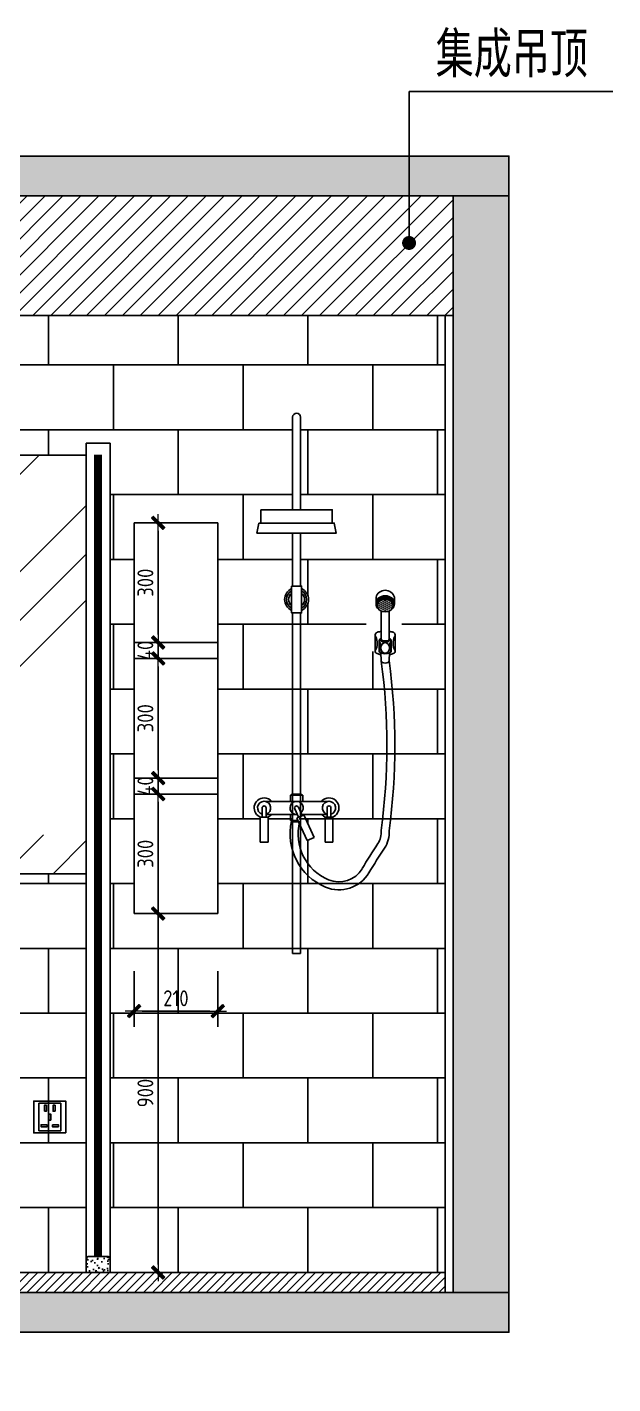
# Model space of a CAD drawing. Header units: millimetres. Extents: x 104198 to 1296755, y -81101 to 81453.
# Drawn here: x 693059 to 694528, y -26754 to -23352 of the extents above; entities that cross this region are included whole.
import ezdxf

# ---------------------------------------------------------------- set-up
doc = ezdxf.new("R2010")
doc.units = ezdxf.units.MM
doc.header["$PDMODE"] = 3
doc.layers.get('Defpoints').update_dxf_attribs({"color": 250})
for name, color, linetype in [('0家具', 51, 'Continuous'), ('13-立面图', 1, 'Continuous'), ('D■02 地材填充', 250, 'Continuous')]:
    doc.layers.add(name, color=color, linetype=linetype)
doc.styles.add('CCD_DIM', font='ARCHS.SHX')
doc.styles.add('尺寸标注', font='ARCHS.SHX', dxfattribs={"width": 0.8})
doc.styles.add('黑体', font='simhei.ttf', dxfattribs={"width": 0.7})
doc.dimstyles.new('海龍1：20', dxfattribs={"dimscale": 20, "dimtxt": 2, "dimasz": 1, "dimexe": 2, "dimexo": 2, "dimgap": 0.6, "dimtad": 1, "dimdec": 0, "dimrnd": 5, "dimdsep": 46, "dimtxsty": 'CCD_DIM', "dimblk": 'WS-cj', "dimcen": 1, "dimclrd": 44, "dimclre": 44, "dimclrt": 2, "dimadec": 0, "dimazin": 2, "dimtfac": 1, "dimtdec": 4, "dimtix": 1, "dimtmove": 2, "dimatfit": 3, "dimldrblk": 'CCD_Leader_Arrow', "dimfxl": 5, "dimfxlon": 1, "dimtolj": 1, "dimarcsym": 0})
doc.dimstyles.new('海龍1：50', dxfattribs={"dimscale": 50, "dimtxt": 2, "dimasz": 1, "dimexe": 2, "dimexo": 2, "dimgap": 0.6, "dimtad": 1, "dimdec": 0, "dimrnd": 5, "dimdsep": 46, "dimtxsty": 'CCD_DIM', "dimblk": 'WS-cj', "dimcen": 1, "dimclrd": 44, "dimclre": 44, "dimclrt": 2, "dimadec": 0, "dimazin": 2, "dimtfac": 1, "dimtdec": 4, "dimtix": 1, "dimtmove": 2, "dimatfit": 3, "dimldrblk": 'CCD_Leader_Arrow', "dimfxl": 5, "dimfxlon": 1, "dimtolj": 1, "dimarcsym": 0})
doc.dimstyles.new('立面标注', dxfattribs={"dimtxt": 100, "dimasz": 35, "dimexe": 20, "dimexo": 100, "dimtad": 1, "dimdec": 0, "dimtxsty": '黑体', "dimblk": 'ARCHTICK', "dimcen": 80, "dimdle": 20, "dimclrd": 251, "dimclre": 251, "dimclrt": 256, "dimadec": 0, "dimazin": 0, "dimtfac": 1, "dimtdec": 0, "dimtix": 1, "dimtmove": 2, "dimatfit": 3, "dimldrblk": 'DOT', "dimfxl": 200, "dimfxlon": 1, "dimarcsym": 0})

# ---------------------------------------------------------------- blocks, each defined once
blk = doc.blocks.new('_ArchTick')
at = {"color": 2, "linetype": 'ByBlock', "const_width": 0.4}
blk.add_lwpolyline([(-0.5, -0.5), (0.5, 0.5)], dxfattribs=at)
blk = doc.blocks.new('*D648')
at = {"color": 44, "lineweight": -2, "transparency": 16777216}
for p, q in [((691367.1, -26915), (691367.1, -27265)), ((693207.1, -26915), (693207.1, -27265)), ((691367.1, -27165), (693207.1, -27165))]:
    blk.add_line(p, q, dxfattribs=at)
at = {"layer": 'Defpoints', "color": 0, "transparency": 16777216}
for p in [(691367.1, -26524.8), (693207.1, -26524.8), (693207.1, -27165)]:
    blk.add_point(p, dxfattribs=at)
at = {"color": 44, "lineweight": -2, "transparency": 16777216, "xscale": 50, "yscale": 50, "zscale": 50, "rotation": 180}
blk.add_blockref('_ArchTick', (691367.1, -27165), dxfattribs=at)
at = {"color": 44, "lineweight": -2, "transparency": 16777216, "xscale": 50, "yscale": 50, "zscale": 50}
blk.add_blockref('_ArchTick', (693207.1, -27165), dxfattribs=at)
at = {"color": 2, "transparency": 16777216, "insert": (692287.1, -27085), "char_height": 100, "attachment_point": 5, "style": '尺寸标注'}
blk.add_mtext('\\A1;1840', dxfattribs=at)
blk = doc.blocks.new('CCD_Leader_Arrow')
at = {"color": 50, "linetype": 'ByBlock'}
blk.add_line((0, 0), (-1, 0), dxfattribs=at)
for points in [[(-0.859, 0.668), (-0.597, 0.852), (-0.24, 0), (0, 0)], [(-0.859, -0.668), (-0.597, -0.852), (-0.24, 0), (0, 0)]]:
    blk.add_solid(points, dxfattribs=at)
blk = doc.blocks.new('WS-cj')
blk.add_hatch(color=2).paths.add_polyline_path([(0.588, 0.818), (-0.818, -0.588), (-0.588, -0.818), (0.818, 0.588)])
at = {"color": 2, "linetype": 'ByBlock', "lineweight": 0}
for p, q in [((-1.1, 0), (0, 0)), ((0, 0), (1.1, 0))]:
    blk.add_line(p, q, dxfattribs=at)
at = {"color": 2}
blk.add_lwpolyline([(0.588, 0.818), (-0.818, -0.588), (-0.588, -0.818), (0.818, 0.588)], close=True, dxfattribs=at)
blk = doc.blocks.new('sreg')
at = {"color": 1}
for p, q in [((217928.6, -77651.5), (217928.6, -77419.4)), ((217948.6, -77419.4), (217948.6, -77651.5)), ((217928.6, -77843.1), (217928.6, -77710)), ((217948.6, -77710), (217948.6, -77843.1)), ((217693.4, -77888.7), (217693.4, -77871)), ((217705.6, -77884.6), (217705.6, -77884.7)), ((217707.2, -77884.6), (217707.2, -77884.7)), ((217710.6, -77882.1), (217710.6, -77882.2)), ((217712.2, -77882.1), (217712.2, -77882.2)), ((217715.6, -77879.6), (217715.6, -77879.7)), ((217715.6, -77884.6), (217715.6, -77884.7)), ((217717.2, -77879.6), (217717.2, -77879.7)), ((217717.2, -77884.6), (217717.2, -77884.7)), ((217720.6, -77882.1), (217720.6, -77882.2)), ((217722.2, -77882.1), (217722.2, -77882.2)), ((217725.6, -77884.6), (217725.6, -77884.7)), ((217727.2, -77884.6), (217727.2, -77884.7)), ((217739.4, -77888.7), (217739.4, -77871)), ((217700.6, -77887.1), (217700.6, -77887.2)), ((217700.6, -77892.1), (217700.6, -77892.2)), ((217700.6, -77897.1), (217700.6, -77897.2)), ((217702.2, -77887.1), (217702.2, -77887.2)), ((217702.2, -77892.1), (217702.2, -77892.2)), ((217702.2, -77897.1), (217702.2, -77897.2)), ((217705.6, -77889.6), (217705.6, -77889.7)), ((217705.6, -77894.6), (217705.6, -77894.7)), ((217705.6, -77899.6), (217705.6, -77899.7)), ((217706.4, -77979.5), (217706.4, -77905.7)), ((217707.2, -77889.6), (217707.2, -77889.7)), ((217707.2, -77894.6), (217707.2, -77894.7)), ((217707.2, -77899.6), (217707.2, -77899.7)), ((217710.6, -77887.1), (217710.6, -77887.2)), ((217710.6, -77892.1), (217710.6, -77892.2)), ((217710.6, -77897.1), (217710.6, -77897.2)), ((217710.6, -77902.1), (217710.6, -77902.2)), ((217712.2, -77887.1), (217712.2, -77887.2)), ((217712.2, -77892.1), (217712.2, -77892.2)), ((217712.2, -77897.1), (217712.2, -77897.2)), ((217712.2, -77902.1), (217712.2, -77902.2)), ((217715.6, -77889.6), (217715.6, -77889.7)), ((217715.6, -77894.6), (217715.6, -77894.7)), ((217715.6, -77899.6), (217715.6, -77899.7)), ((217715.6, -77904.6), (217715.6, -77904.7)), ((217717.2, -77889.6), (217717.2, -77889.7)), ((217717.2, -77894.6), (217717.2, -77894.7)), ((217717.2, -77899.6), (217717.2, -77899.7)), ((217717.2, -77904.6), (217717.2, -77904.7)), ((217720.6, -77887.1), (217720.6, -77887.2)), ((217720.6, -77892.1), (217720.6, -77892.2)), ((217720.6, -77897.1), (217720.6, -77897.2)), ((217720.6, -77902.1), (217720.6, -77902.2)), ((217722.2, -77887.1), (217722.2, -77887.2)), ((217722.2, -77892.1), (217722.2, -77892.2)), ((217722.2, -77897.1), (217722.2, -77897.2)), ((217722.2, -77902.1), (217722.2, -77902.2)), ((217725.6, -77889.6), (217725.6, -77889.7)), ((217725.6, -77894.6), (217725.6, -77894.7)), ((217725.6, -77899.6), (217725.6, -77899.7)), ((217726.4, -77979.5), (217726.4, -77905.7)), ((217727.2, -77889.6), (217727.2, -77889.7)), ((217727.2, -77894.6), (217727.2, -77894.7)), ((217727.2, -77899.6), (217727.2, -77899.7)), ((217730.6, -77887.1), (217730.6, -77887.2)), ((217730.6, -77892.1), (217730.6, -77892.2)), ((217730.6, -77897.1), (217730.6, -77897.2)), ((217732.2, -77887.1), (217732.2, -77887.2)), ((217732.2, -77892.1), (217732.2, -77892.2)), ((217732.2, -77897.1), (217732.2, -77897.2)), ((217736.4, -77888.7), (217736.4, -77892.2)), ((217928.6, -78764.5), (217928.6, -77910.3)), ((217948.6, -77910.3), (217948.6, -78764.5)), ((217691.4, -77965.8), (217691.6, -78006.6)), ((217701.4, -78005.9), (217701.4, -77979.5)), ((217702, -77981.9), (217702, -78005.2)), ((217730.8, -77981.9), (217730.8, -78005.2)), ((217731.4, -78005.9), (217731.4, -77979.5)), ((217741.4, -77965.8), (217741.2, -78006.6)), ((217702, -78005.2), (217702.6, -78007)), ((217706.6, -78030.9), (217705.3, -78010)), ((217726.2, -78030.9), (217727.5, -78010)), ((217730.8, -78005.2), (217730.2, -78007)), ((218017, -78383.1), (217860.2, -78383.1)), ((217923, -78383.1), (217923, -78367.5)), ((217938.6, -78367.5), (217923, -78367.5)), ((217926, -78367.5), (217926, -78364.5)), ((217938.6, -78364.5), (217926, -78364.5)), ((217933.5, -78364.5), (217951.2, -78364.5)), ((217938.6, -78367.5), (217934.9, -78367.5)), ((217938.6, -78364.5), (217951.2, -78364.5)), ((217938.6, -78367.5), (217954.2, -78367.5)), ((217938.6, -78367.5), (217954.2, -78367.5)), ((217951.2, -78367.5), (217951.2, -78364.5)), ((217951.2, -78367.5), (217951.2, -78364.5)), ((217954.2, -78383.1), (217954.2, -78367.5)), ((217954.2, -78383.1), (217954.2, -78367.5)), ((217847.7, -78485), (217847.7, -78423)), ((217847.7, -78423), (217867, -78423)), ((217852.3, -78423), (217852.3, -78399.3)), ((217862.3, -78423), (217862.3, -78399.3)), ((217925.8, -78415.6), (217862.3, -78415.6)), ((217867, -78485), (217867, -78423)), ((217894.7, -78473.5), (217920.1, -78416.9)), ((217912.3, -78481.5), (217937.7, -78424.8)), ((217920.1, -78416.9), (217937.7, -78424.8)), ((217923, -78415.6), (217923, -78418.2)), ((217923, -78415.6), (217923, -78418.2)), ((217924.3, -78418.8), (217934, -78397.3)), ((217933.5, -78422.9), (217943.2, -78401.4)), ((218014.9, -78415.6), (217936.8, -78415.6)), ((217954.2, -78415.6), (217954.2, -78431.1)), ((218010.2, -78485), (218010.2, -78423)), ((218029.5, -78423), (218010.2, -78423)), ((218014.9, -78423), (218014.9, -78399.3)), ((218024.9, -78423), (218024.9, -78399.3)), ((218029.5, -78485), (218029.5, -78423)), ((217938.6, -78434.1), (217931, -78434.1)), ((217938.6, -78431.1), (217934.9, -78431.1)), ((217938.6, -78431.1), (217954.2, -78431.1)), ((217938.6, -78434.1), (217951.2, -78434.1)), ((217951.2, -78431.1), (217951.2, -78434.1)), ((217847.7, -78485), (217867, -78485)), ((217894.7, -78473.5), (217912.3, -78481.5)), ((218029.5, -78485), (218010.2, -78485)), ((217928.6, -78764.5), (217948.6, -78764.5))]:
    blk.add_line(p, q, dxfattribs=at)
for points in [[(218028.1, -77651.5), (217849.1, -77651.5), (217849.1, -77685.1), (218028.1, -77685.1)], [(218033.1, -77685.1), (217844.1, -77685.1), (217839.1, -77710), (218038.1, -77710)], [(217951.2, -77843.1), (217926, -77843.1), (217926, -77910.3), (217951.2, -77910.3)]]:
    blk.add_lwpolyline(points, close=True, dxfattribs=at)
for centre, radius, start, end in [((217938.6, -77419.4), 10, 0, 180), ((217938.6, -77876.7), 30, 114.8727, 245.1273), ((217938.6, -77876.7), 30, 294.8727, 65.1273), ((217716.4, -77877.2), 23.8, 15.0718, 164.9282), ((217938.6, -77876.7), 25, 120.313, 239.687), ((217938.6, -77876.7), 20, 129.1169, 230.8831), ((217938.6, -77876.7), 25, 300.313, 59.687), ((217938.6, -77876.7), 20, 309.1169, 50.8831), ((217699.5, -77966.1), 8.09, 102.5589, 212.6452), ((217658.3, -77986.7), 38.1, 332.7098, 25.2443), ((217717.6, -78066.8), 110.4, 95.816, 100.3404), ((217714.1, -77982.3), 12.1, 160.988, 177.7008), ((217682.7, -77993.5), 22.6, 328.8073, 31.1927), ((217715.2, -78066.8), 110.4, 79.6596, 84.184), ((217750.1, -77993.5), 22.6, 148.8073, 211.1927), ((217718.7, -77982.3), 12.1, 2.2992, 19.012), ((217733.3, -77966.1), 8.09, 327.3548, 77.4411), ((217774.6, -77986.7), 38.1, 154.7557, 207.2902), ((217697.6, -78006.6), 5.97, 155.5972, 256.6625), ((217713.8, -77964.2), 51.4, 249.933, 260.8354), ((217719, -77964.2), 51.4, 279.164, 290.067), ((217735.2, -78006.6), 5.97, 283.3375, 24.4028), ((219301.1, -78243.3), 1608.8, 172.3759, 187.6145), ((219319.2, -78242.3), 1606.9, 172.4579, 187.6451), ((217857.3, -78399.3), 25, 89.8224, 251.0255), ((217857.3, -78399.3), 16.5, 287.6397, 252.3603), ((217857.3, -78399.3), 5, 0, 180), ((217857.3, -78399.3), 25, 40.5439, 89.8224), ((217938.6, -78399.3), 16.5, 287.6397, 228.1543), ((217938.6, -78399.3), 5, 335.794, 155.794), ((218019.9, -78399.3), 25, 90.1776, 139.4561), ((218019.9, -78399.3), 16.5, 287.6397, 252.3603), ((218019.9, -78399.3), 5, 0, 180), ((218019.9, -78399.3), 25, 288.9745, 90.1776), ((217857.3, -78399.3), 25, 288.9745, 319.4561), ((218019.9, -78399.3), 25, 220.5439, 251.0255), ((217776.7, -78461.1), 70.4, 176.2348, 213.5576), ((217776.7, -78461.1), 50.4, 174.3029, 213.5576), ((217810.4, -78464.7), 124.4, 292.6609, 14.2331), ((217810.4, -78464.7), 144.4, 292.6609, 12.8388), ((216456.6, -79336.7), 1533.7, 30.7849, 33.5576), ((216456.6, -79336.7), 1513.7, 30.7849, 33.5576), ((217832.3, -78517.2), 87.6, 210.7849, 292.6609), ((217832.3, -78517.2), 67.6, 210.7849, 292.6609)]:
    blk.add_arc(centre, radius, start, end, dxfattribs=at)
at = {"color": 1, "extrusion": (0, 0, -1)}
for centre, major_axis, ratio, start_param, end_param in [((217716.4, -77888.7), (23, 0), 0.768594, 2.37291, 7.051868), ((217716.4, -77885.2), (23, 0), 0.768594, 3.141593, 6.283185), ((217716.4, -77886.6), (23, 0), 0.768594, 3.141593, 6.283185), ((217716.4, -77888.7), (20, 0), 0.777817, 3.141593, 6.283185), ((217706.4, -77884.6), (0.824, 0), 0.241342, 3.122755, 6.283185), ((217711.4, -77882.1), (0.824, 0), 0.241342, 3.122755, 6.283185), ((217716.4, -77879.6), (0.824, 0), 0.241342, 3.122755, 6.283185), ((217716.4, -77884.6), (0.824, 0), 0.241342, 3.122755, 6.283185), ((217701.4, -77887.1), (0.824, 0), 0.241342, 3.122755, 6.283185), ((217701.4, -77892.1), (0.824, 0), 0.241342, 3.122755, 6.283185), ((217701.4, -77897.1), (0.824, 0), 0.241342, 3.122755, 6.283185), ((217706.4, -77889.6), (0.824, 0), 0.241342, 3.122755, 6.283185), ((217706.4, -77894.6), (0.824, 0), 0.241342, 3.122755, 6.283185), ((217706.4, -77899.6), (0.824, 0), 0.241342, 3.122755, 6.283185), ((217711.4, -77887.1), (0.824, 0), 0.241342, 3.122755, 6.283185), ((217711.4, -77892.1), (0.824, 0), 0.241342, 3.122755, 6.283185), ((217711.4, -77897.1), (0.824, 0), 0.241342, 3.122755, 6.283185), ((217711.4, -77902.1), (0.824, 0), 0.241342, 3.122755, 6.283185), ((217716.4, -77889.6), (0.824, 0), 0.241342, 3.122755, 6.283185), ((217716.4, -77894.6), (0.824, 0), 0.241342, 3.122755, 6.283185), ((217716.4, -77899.6), (0.824, 0), 0.241342, 3.122755, 6.283185), ((217716.4, -77904.6), (0.824, 0), 0.241342, 3.122755, 6.283185), ((217716.4, -77979.5), (15, 0), 0.49724, 3.141593, 3.982661), ((217716.4, -77975.9), (-10, 0), 0.455158, 3.141593, 6.283185), ((217716.4, -77976.4), (-10, 0), 0.455158, 3.141593, 6.283185), ((217716.4, -77979.5), (-10, 0), 0.455158, 3.141593, 6.283185), ((217716.4, -77979.5), (-15, 0), 0.49724, 2.300524, 3.141593), ((217716.4, -78030.9), (-9.83, 0), 0.52571, 3.141593, 6.283185)]:
    blk.add_ellipse(centre, major_axis=major_axis, ratio=ratio, start_param=start_param, end_param=end_param, dxfattribs=at)
for centre, major_axis, ratio in [((217716.4, -77892.2), (-20, 0), 0.777817), ((217706.4, -77884.7), (-0.824, 0), 0.241342), ((217711.4, -77882.2), (-0.824, 0), 0.241342), ((217716.4, -77879.7), (-0.824, 0), 0.241342), ((217716.4, -77884.7), (-0.824, 0), 0.241342), ((217701.4, -77887.2), (-0.824, 0), 0.241342), ((217701.4, -77892.2), (-0.824, 0), 0.241342), ((217701.4, -77897.2), (-0.824, 0), 0.241342), ((217706.4, -77889.7), (-0.824, 0), 0.241342), ((217706.4, -77894.7), (-0.824, 0), 0.241342), ((217706.4, -77899.7), (-0.824, 0), 0.241342), ((217711.4, -77887.2), (-0.824, 0), 0.241342), ((217711.4, -77892.2), (-0.824, 0), 0.241342), ((217711.4, -77897.2), (-0.824, 0), 0.241342), ((217711.4, -77902.2), (-0.824, 0), 0.241342), ((217716.4, -77889.7), (-0.824, 0), 0.241342), ((217716.4, -77894.7), (-0.824, 0), 0.241342), ((217716.4, -77899.7), (-0.824, 0), 0.241342), ((217716.4, -77904.7), (-0.824, 0), 0.241342), ((217716.4, -77998.2), (0, -13.4), 0.798468)]:
    blk.add_ellipse(centre, major_axis=major_axis, ratio=ratio, dxfattribs=at)
at = {"color": 1}
for centre, major_axis, ratio, start_param, end_param in [((217721.4, -77882.1), (-0.824, 0), 0.241342, 3.122755, 6.283185), ((217726.4, -77884.6), (-0.824, 0), 0.241342, 3.122755, 6.283185), ((217721.4, -77887.1), (-0.824, 0), 0.241342, 3.122755, 6.283185), ((217721.4, -77892.1), (-0.824, 0), 0.241342, 3.122755, 6.283185), ((217721.4, -77897.1), (-0.824, 0), 0.241342, 3.122755, 6.283185), ((217721.4, -77902.1), (-0.824, 0), 0.241342, 3.122755, 6.283185), ((217726.4, -77889.6), (-0.824, 0), 0.241342, 3.122755, 6.283185), ((217726.4, -77894.6), (-0.824, 0), 0.241342, 3.122755, 6.283185), ((217726.4, -77899.6), (-0.824, 0), 0.241342, 3.122755, 6.283185), ((217731.4, -77887.1), (-0.824, 0), 0.241342, 3.122755, 6.283185), ((217731.4, -77892.1), (-0.824, 0), 0.241342, 3.122755, 6.283185), ((217731.4, -77897.1), (-0.824, 0), 0.241342, 3.122755, 6.283185), ((217716.4, -78005.9), (-15, 0), 0.49724, 0, 0.745989), ((217716.4, -78005.9), (15, 0), 0.49724, -0.746008, 0)]:
    blk.add_ellipse(centre, major_axis=major_axis, ratio=ratio, start_param=start_param, end_param=end_param, dxfattribs=at)
for centre in [(217721.4, -77882.2), (217726.4, -77884.7), (217721.4, -77887.2), (217721.4, -77892.2), (217721.4, -77897.2), (217721.4, -77902.2), (217726.4, -77889.7), (217726.4, -77894.7), (217726.4, -77899.7), (217731.4, -77887.2), (217731.4, -77892.2), (217731.4, -77897.2)]:
    blk.add_ellipse(centre, major_axis=(0.824, 0), ratio=0.241342, dxfattribs=at)
for points, knots in [([(217702.6, -77978.4), (217702.8, -77978), (217703, -77977.6), (217703.8, -77976.7), (217704.3, -77976.3), (217705.4, -77975.6), (217705.9, -77975.3), (217706.4, -77975)], [9.6216629, 9.6216629, 9.6216629, 9.6216629, 9.8296528, 9.8296528, 10.0677678, 10.0677678, 10.226331, 10.226331, 10.226331, 10.226331]), ([(217726.4, -77975), (217727.1, -77975.4), (217727.7, -77975.7), (217729, -77976.7), (217729.5, -77977.2), (217730.1, -77978.2), (217730.2, -77978.5), (217730.3, -77978.8)], [5.4816454, 5.4816454, 5.4816454, 5.4816454, 5.6880332, 5.6880332, 5.9845398, 5.9845398, 6.1611202, 6.1611202, 6.1611202, 6.1611202]), ([(217730.3, -78007), (217730.2, -78007.1), (217730.2, -78007.2), (217730, -78007.7), (217729.7, -78008.1), (217729, -78008.9), (217728.5, -78009.3), (217727.4, -78010.1), (217726.7, -78010.4), (217724.7, -78011.3), (217723.3, -78011.8), (217720.2, -78012.4), (217718.5, -78012.5), (217715.1, -78012.6), (217713.4, -78012.5), (217710.2, -78011.9), (217708.7, -78011.5), (217706.1, -78010.5), (217705, -78009.9), (217703.7, -78008.8), (217703.3, -78008.3), (217702.8, -78007.5), (217702.6, -78007.3), (217702.5, -78007)], [0.154952, 0.154952, 0.154952, 0.154952, 0.210774, 0.210774, 0.421547, 0.421547, 0.632321, 0.632321, 0.843095, 0.843095, 1.193277, 1.193277, 1.54346, 1.54346, 1.893642, 1.893642, 2.243825, 2.243825, 2.594007, 2.594007, 2.832122, 2.832122, 2.986268, 2.986268, 2.986268, 2.986268])]:
    blk.add_open_spline(points, degree=3, knots=knots, dxfattribs=at)
blk = doc.blocks.new('*D796')
at = {"color": 44, "lineweight": -2, "transparency": 16777216}
for p, q in [((693207.1, -26915), (693207.1, -27265)), ((693267.1, -26915), (693267.1, -27265)), ((693207.1, -27165), (693157.1, -27165)), ((693207.1, -27165), (693267.1, -27165)), ((693267.1, -27165), (693317.1, -27165))]:
    blk.add_line(p, q, dxfattribs=at)
at = {"layer": 'Defpoints', "color": 0, "transparency": 16777216}
for p in [(693207.1, -26524.8), (693267.1, -26524.8), (693267.1, -27165)]:
    blk.add_point(p, dxfattribs=at)
at = {"color": 44, "lineweight": -2, "transparency": 16777216, "xscale": 50, "yscale": 50, "zscale": 50}
blk.add_blockref('_ArchTick', (693207.1, -27165), dxfattribs=at)
at = {"color": 44, "lineweight": -2, "transparency": 16777216, "xscale": 50, "yscale": 50, "zscale": 50, "rotation": 180}
blk.add_blockref('_ArchTick', (693267.1, -27165), dxfattribs=at)
at = {"color": 2, "transparency": 16777216, "insert": (693237.1, -27085), "char_height": 100, "attachment_point": 5, "style": '尺寸标注'}
blk.add_mtext('\\A1;60', dxfattribs=at)
blk = doc.blocks.new('*D797')
at = {"color": 44, "lineweight": -2, "transparency": 16777216}
for p, q in [((693267.1, -26915), (693267.1, -27265)), ((694127.1, -26915), (694127.1, -27265)), ((693267.1, -27165), (694127.1, -27165))]:
    blk.add_line(p, q, dxfattribs=at)
at = {"layer": 'Defpoints', "color": 0, "transparency": 16777216}
for p in [(693267.1, -26524.8), (694127.1, -26524.8), (694127.1, -27165)]:
    blk.add_point(p, dxfattribs=at)
at = {"color": 44, "lineweight": -2, "transparency": 16777216, "xscale": 50, "yscale": 50, "zscale": 50, "rotation": 180}
blk.add_blockref('_ArchTick', (693267.1, -27165), dxfattribs=at)
at = {"color": 44, "lineweight": -2, "transparency": 16777216, "xscale": 50, "yscale": 50, "zscale": 50}
blk.add_blockref('_ArchTick', (694127.1, -27165), dxfattribs=at)
at = {"color": 2, "transparency": 16777216, "insert": (693697.1, -27085), "char_height": 100, "attachment_point": 5, "style": '尺寸标注'}
blk.add_mtext('\\A1;860', dxfattribs=at)
blk = doc.blocks.new('*D798')
at = {"color": 44, "lineweight": -2, "transparency": 16777216}
for p, q in [((693392.1, -25574.8), (693347.6, -25574.8)), ((693387.6, -26454.8), (693387.6, -25594.8)), ((693392.1, -26474.8), (693347.6, -26474.8))]:
    blk.add_line(p, q, dxfattribs=at)
at = {"layer": 'Defpoints', "color": 0, "transparency": 16777216}
for p in [(693387.6, -25574.8), (693432.1, -25574.8), (693432.1, -26474.8)]:
    blk.add_point(p, dxfattribs=at)
at = {"color": 44, "lineweight": -2, "transparency": 16777216, "xscale": 20, "yscale": 20, "zscale": 20}
for p, rotation in [((693387.6, -25574.8), 90), ((693387.6, -26474.8), 270)]:
    blk.add_blockref('WS-cj', p, dxfattribs=dict(at, rotation=rotation))
at = {"color": 2, "transparency": 16777216, "insert": (693355.6, -26024.8), "char_height": 40, "attachment_point": 5, "rotation": 90, "style": 'CCD_DIM'}
blk.add_mtext('\\A1;900', dxfattribs=at)
blk = doc.blocks.new('*D799')
at = {"color": 44, "lineweight": -2, "transparency": 16777216}
for p, q in [((693387.6, -25274.8), (693347.6, -25274.8)), ((693387.6, -25554.8), (693387.6, -25294.8)), ((693392.1, -25574.8), (693347.6, -25574.8))]:
    blk.add_line(p, q, dxfattribs=at)
at = {"layer": 'Defpoints', "color": 0, "transparency": 16777216}
for p in [(693387.6, -25274.8), (693387.6, -25274.8), (693432.1, -25574.8)]:
    blk.add_point(p, dxfattribs=at)
at = {"color": 44, "lineweight": -2, "transparency": 16777216, "xscale": 20, "yscale": 20, "zscale": 20}
for p, rotation in [((693387.6, -25274.8), 90), ((693387.6, -25574.8), 270)]:
    blk.add_blockref('WS-cj', p, dxfattribs=dict(at, rotation=rotation))
at = {"color": 2, "transparency": 16777216, "insert": (693355.6, -25424.8), "char_height": 40, "attachment_point": 5, "rotation": 90, "style": 'CCD_DIM'}
blk.add_mtext('\\A1;300', dxfattribs=at)
blk = doc.blocks.new('*D800')
at = {"color": 44, "lineweight": -2, "transparency": 16777216}
for p, q in [((693387.6, -25214.8), (693387.6, -25194.8)), ((693387.6, -25234.8), (693347.6, -25234.8)), ((693387.6, -25274.8), (693387.6, -25234.8)), ((693387.6, -25274.8), (693347.6, -25274.8)), ((693387.6, -25294.8), (693387.6, -25314.8))]:
    blk.add_line(p, q, dxfattribs=at)
at = {"layer": 'Defpoints', "color": 0, "transparency": 16777216}
for p in [(693387.6, -25234.8), (693387.6, -25234.8), (693387.6, -25274.8)]:
    blk.add_point(p, dxfattribs=at)
at = {"color": 44, "lineweight": -2, "transparency": 16777216, "xscale": 20, "yscale": 20, "zscale": 20}
for p, rotation in [((693387.6, -25234.8), 270), ((693387.6, -25274.8), 90)]:
    blk.add_blockref('WS-cj', p, dxfattribs=dict(at, rotation=rotation))
at = {"color": 2, "transparency": 16777216, "insert": (693355.6, -25254.8), "char_height": 40, "attachment_point": 5, "rotation": 90, "style": 'CCD_DIM'}
blk.add_mtext('\\A1;40', dxfattribs=at)
blk = doc.blocks.new('*D801')
at = {"color": 44, "lineweight": -2, "transparency": 16777216}
for p, q in [((693387.6, -24934.8), (693347.6, -24934.8)), ((693387.6, -25214.8), (693387.6, -24954.8)), ((693387.6, -25234.8), (693347.6, -25234.8))]:
    blk.add_line(p, q, dxfattribs=at)
at = {"layer": 'Defpoints', "color": 0, "transparency": 16777216}
for p in [(693387.6, -24934.8), (693387.6, -24934.8), (693387.6, -25234.8)]:
    blk.add_point(p, dxfattribs=at)
at = {"color": 44, "lineweight": -2, "transparency": 16777216, "xscale": 20, "yscale": 20, "zscale": 20}
for p, rotation in [((693387.6, -24934.8), 90), ((693387.6, -25234.8), 270)]:
    blk.add_blockref('WS-cj', p, dxfattribs=dict(at, rotation=rotation))
at = {"color": 2, "transparency": 16777216, "insert": (693355.6, -25084.8), "char_height": 40, "attachment_point": 5, "rotation": 90, "style": 'CCD_DIM'}
blk.add_mtext('\\A1;300', dxfattribs=at)
blk = doc.blocks.new('*D802')
at = {"color": 44, "lineweight": -2, "transparency": 16777216}
for p, q in [((693387.6, -24874.8), (693387.6, -24854.8)), ((693387.6, -24894.8), (693347.6, -24894.8)), ((693387.6, -24934.8), (693387.6, -24894.8)), ((693387.6, -24934.8), (693347.6, -24934.8)), ((693387.6, -24954.8), (693387.6, -24974.8))]:
    blk.add_line(p, q, dxfattribs=at)
at = {"layer": 'Defpoints', "color": 0, "transparency": 16777216}
for p in [(693387.6, -24894.8), (693387.6, -24894.8), (693387.6, -24934.8)]:
    blk.add_point(p, dxfattribs=at)
at = {"color": 44, "lineweight": -2, "transparency": 16777216, "xscale": 20, "yscale": 20, "zscale": 20}
for p, rotation in [((693387.6, -24894.8), 270), ((693387.6, -24934.8), 90)]:
    blk.add_blockref('WS-cj', p, dxfattribs=dict(at, rotation=rotation))
at = {"color": 2, "transparency": 16777216, "insert": (693355.6, -24914.8), "char_height": 40, "attachment_point": 5, "rotation": 90, "style": 'CCD_DIM'}
blk.add_mtext('\\A1;40', dxfattribs=at)
blk = doc.blocks.new('*D803')
at = {"color": 44, "lineweight": -2, "transparency": 16777216}
for p, q in [((693387.6, -24594.8), (693347.6, -24594.8)), ((693387.6, -24874.8), (693387.6, -24614.8)), ((693387.6, -24894.8), (693347.6, -24894.8))]:
    blk.add_line(p, q, dxfattribs=at)
at = {"layer": 'Defpoints', "color": 0, "transparency": 16777216}
for p in [(693387.6, -24594.8), (693387.6, -24594.8), (693387.6, -24894.8)]:
    blk.add_point(p, dxfattribs=at)
at = {"color": 44, "lineweight": -2, "transparency": 16777216, "xscale": 20, "yscale": 20, "zscale": 20}
for p, rotation in [((693387.6, -24594.8), 90), ((693387.6, -24894.8), 270)]:
    blk.add_blockref('WS-cj', p, dxfattribs=dict(at, rotation=rotation))
at = {"color": 2, "transparency": 16777216, "insert": (693355.6, -24744.8), "char_height": 40, "attachment_point": 5, "rotation": 90, "style": 'CCD_DIM'}
blk.add_mtext('\\A1;300', dxfattribs=at)
blk = doc.blocks.new('*D804')
at = {"color": 44, "lineweight": -2, "transparency": 16777216}
for p, q in [((693327.1, -25719.1), (693327.1, -25859.1)), ((693537.1, -25719.1), (693537.1, -25859.1)), ((693347.1, -25819.1), (693517.1, -25819.1))]:
    blk.add_line(p, q, dxfattribs=at)
at = {"layer": 'Defpoints', "color": 0, "transparency": 16777216}
for p in [(693327.1, -25574.8), (693537.1, -25574.8), (693537.1, -25819.1)]:
    blk.add_point(p, dxfattribs=at)
at = {"color": 44, "lineweight": -2, "transparency": 16777216, "xscale": 20, "yscale": 20, "zscale": 20, "rotation": 180}
blk.add_blockref('WS-cj', (693327.1, -25819.1), dxfattribs=at)
at = {"color": 44, "lineweight": -2, "transparency": 16777216, "xscale": 20, "yscale": 20, "zscale": 20}
blk.add_blockref('WS-cj', (693537.1, -25819.1), dxfattribs=at)
at = {"color": 2, "transparency": 16777216, "insert": (693432.1, -25787.1), "char_height": 40, "attachment_point": 5, "style": 'CCD_DIM'}
blk.add_mtext('\\A1;210', dxfattribs=at)
blk = doc.blocks.new('_Dot')
at = {"color": 2, "linetype": 'ByBlock', "lineweight": -2}
blk.add_line((-0.5, 0), (-1, 0), dxfattribs=at)
at = {"color": 2, "linetype": 'ByBlock', "const_width": 0.5}
blk.add_lwpolyline([(-0.25, 0, 1), (0.25, 0, 1)], format="xyb", close=True, dxfattribs=at)
blk = doc.blocks.new('5C')
at = {"layer": '13-立面图', "color": 8}
for p, q in [((-70, 77.5), (-15, 77.5)), ((-70, 77.5), (-70, 7.5)), ((-15, 77.5), (-15, 7.5)), ((-70, 7.5), (-15, 7.5))]:
    blk.add_line(p, q, dxfattribs=at)
for points in [[(-82.5, 2.5), (-2.5, 2.5), (-2.5, 82.5), (-82.5, 82.5)], [(-82.5, 2.5), (-2.5, 2.5), (-2.5, 82.5), (-82.5, 82.5)], [(-55.9, 57), (-50.9, 57), (-50.9, 72), (-55.9, 72)], [(-29.1, 57), (-34.1, 57), (-34.1, 72), (-29.1, 72)], [(-45, 34.6), (-40, 34.6), (-40, 49.6), (-45, 49.6)], [(-49.3, 23), (-49.3, 18), (-64.3, 18), (-64.3, 23)], [(-35.7, 23), (-35.7, 18), (-20.7, 18), (-20.7, 23)]]:
    blk.add_lwpolyline(points, close=True, dxfattribs=at)

msp = doc.modelspace()

# ---------------------------------------------------------------- hatches: boundary and pattern name
h = msp.add_hatch(color=252)
h.dxf.hatch_style = 1
h.paths.add_polyline_path([(694267.1, -23774.8), (694127.1, -23774.8), (694127.1, -26524.8), (694267.1, -26524.8)])
h.paths.add_polyline_path([(694267.1, -23674.8), (691227.1, -23674.8), (691227.1, -23774.8), (691367.1, -23774.8), (694267.1, -23774.8)])
h.paths.add_polyline_path([(691367.1, -23774.8), (691227.1, -23774.8), (691227.1, -26524.8), (691367.1, -26524.8)])
h.paths.add_polyline_path([(694267.1, -26524.8), (694127.1, -26524.8), (691227.1, -26524.8), (691227.1, -26624.8), (694267.1, -26624.8)])
at = {"ltscale": 100}
h = msp.add_hatch(dxfattribs=at)
h.set_pattern_fill('AR-B816,_O', color=250, scale=0.8)
h.set_pattern_definition([(0, (691487.14, -26474.83), (0, 162.56), []), (90, (691487.14, -26474.83), (-162.56, 162.56), [162.56, -162.56])])
h.paths.add_polyline_path([(694107.1, -24074.8), (691487.1, -24074.8), (691487.1, -24424.8), (693207.1, -24424.8), (693207.1, -24394.8), (693267.1, -24394.8), (693267.1, -26439.8), (693267.1, -26474.8), (694107.1, -26474.8)])
h.paths.add_polyline_path([(693327.1, -24594.8), (693537.1, -24594.8), (693537.1, -25574.8), (693327.1, -25574.8)], flags=16)
h.paths.add_polyline_path([(693825.6, -25332.7, 0.117318), (693834.9, -25325.9), (693825.6, -25325.9)], flags=16)
h.paths.add_polyline_path([(693806.3, -25332.7), (693806.3, -25333.3), (693807.8, -25333.3, -0.016219)], flags=16)
h.paths.add_polyline_path([(693810.9, -25325.3), (693810.9, -25293.9, 0.731357)], flags=16)
h.paths.add_polyline_path([(693820.9, -25309.6, 1), (693810.9, -25309.6, -1)], flags=16)
h.paths.add_polyline_path([(693744.7, -25296.5, 0.119834), (693737.5, -25293.4), (693732.8, -25293.4), (693744.7, -25319.7)], flags=16)
h.paths.add_polyline_path([(693750.3, -25328.5), (693750.3, -25325.9), (693748.5, -25325.9, 0.009127), (693746.8, -25330.1)], flags=16)
h.paths.add_polyline_path([(693739.7, -25344.4), (693761, -25391.8), (693778.6, -25383.8), (693760.9, -25344.4)], flags=16)
h.paths.add_polyline_path([(693807.2, -25508.3), (693807.2, -25508.3, 0.000001), (693807.2, -25508.3), (693807.2, -25508.3), (693807.2, -25508.3), (693807.2, -25508.3)], flags=16)
h.paths.add_polyline_path([(693645.2, -24561.8), (693724.7, -24561.8), (693724.7, -24329.7, -1), (693744.7, -24329.7), (693744.7, -24561.8), (693824.1, -24561.8), (693824.1, -24595.4), (693829.2, -24595.4), (693834.2, -24620.3), (693744.7, -24620.3), (693744.7, -24753.3), (693747.3, -24753.3), (693747.3, -24759.8, -0.638633), (693747.3, -24814.2), (693747.3, -24820.6), (693724.7, -24820.6), (693724.7, -25274.8), (693734.7, -25274.8), (693750.3, -25274.8), (693750.3, -25277.8), (693724.7, -25277.8), (693724.7, -25299.6), (693730.1, -25311.7, -0.999992), (693739.2, -25307.6, 0.999992), (693730.1, -25311.7), (693744.8, -25344.4), (693719, -25344.4), (693719, -25341.4), (693724.7, -25341.4), (693724.7, -25277.8), (693722, -25277.8), (693722, -25274.8), (693724.7, -25274.8), (693724.7, -24820.6), (693722, -24820.6), (693722, -24814.2, -0.638633), (693722, -24759.8), (693722, -24753.3), (693724.7, -24753.3), (693724.7, -24620.3), (693635.1, -24620.3), (693640.1, -24595.4), (693645.2, -24595.4)], flags=16)
h.paths.add_polyline_path([(693722, -24765.4, -1), (693747.3, -24808.5, -1)], flags=0)
edge = h.paths.add_edge_path(flags=16)
edge.add_line((693966.9, -24820.1), (693966.9, -24821.3))
edge.add_ellipse((693966.9, -24799.9), major_axis=(-0.824, 0), ratio=0.241342, start_angle=178.9207, end_angle=181.1117, ccw=False)
edge.add_ellipse((693956.9, -24802.5), major_axis=(-20, 0), ratio=0.777817, start_angle=420, end_angle=480, ccw=False)
edge = h.paths.add_edge_path(flags=0)
edge.add_line((693936.9, -24800.4), (693936.9, -24800.7))
edge.add_ellipse((693951.9, -24797.4), major_axis=(0.824, 0), ratio=0.241342, start_angle=0, end_angle=178.8883)
edge.add_arc((693956.9, -24787.5), 23.8, 212.8965, 213.5775, ccw=False)
edge = h.paths.add_edge_path(flags=16)
edge.add_line((693979.9, -24795.5), (693979.9, -24795.4))
edge.add_ellipse((693971.9, -24797.5), major_axis=(-0.824, 0), ratio=0.241342, start_angle=180.0324, end_angle=360, ccw=False)
edge.add_ellipse((693956.9, -24795.5), major_axis=(-23, 0), ratio=0.768594, start_angle=180, end_angle=359.9998, ccw=False)
edge = h.paths.add_edge_path(flags=16)
edge.add_ellipse((693956.9, -24796.9), major_axis=(-23, 0), ratio=0.768594, start_angle=180, end_angle=359.9999, ccw=False)
edge.add_ellipse((693966.9, -24794.9), major_axis=(-0.824, 0), ratio=0.241342, start_angle=178.9207, end_angle=181.1117, ccw=False)
edge.add_ellipse((693956.9, -24796.9), major_axis=(-23, 0), ratio=0.768594, start_angle=180, end_angle=359.9999, ccw=False)
edge.add_ellipse((693971.9, -24802.4), major_axis=(-0.824, 0), ratio=0.241342, start_angle=181.1117, end_angle=360, ccw=False)
edge.add_ellipse((693966.9, -24810), major_axis=(-0.824, 0), ratio=0.241342, start_angle=360, end_angle=540, ccw=False)
edge.add_ellipse((693956.9, -24799), major_axis=(-23, 0), ratio=0.768594, start_angle=135.9577, end_angle=180, ccw=False)
edge.add_ellipse((693956.9, -24815), major_axis=(-0.824, 0), ratio=0.241342, start_angle=180, end_angle=180.0324, ccw=False)
edge.add_ellipse((693956.9, -24815), major_axis=(-0.824, 0), ratio=0.241342, start_angle=360, end_angle=540, ccw=False)
edge.add_ellipse((693956.9, -24799), major_axis=(-23, 0), ratio=0.768594, start_angle=360, end_angle=404.0423, ccw=False)
edge.add_ellipse((693946.9, -24809.9), major_axis=(0.824, 0), ratio=0.241342, start_angle=0, end_angle=178.8883)
edge.add_ellipse((693941.9, -24797.4), major_axis=(0.824, 0), ratio=0.241342, start_angle=178.8883, end_angle=181.0793)
edge.add_ellipse((693956.9, -24799), major_axis=(-20, 0), ratio=0.777817, start_angle=180, end_angle=360, ccw=False)
edge.add_ellipse((693941.9, -24807.5), major_axis=(-0.824, 0), ratio=0.241342, start_angle=359.9676, end_angle=360)
edge.add_ellipse((693956.9, -24799.9), major_axis=(-0.824, 0), ratio=0.241342, start_angle=181.1117, end_angle=360, ccw=False)
edge.add_ellipse((693946.9, -24794.9), major_axis=(0.824, 0), ratio=0.241342, start_angle=0, end_angle=178.8883)
edge.add_ellipse((693951.9, -24792.4), major_axis=(0.824, 0), ratio=0.241342, start_angle=178.8883, end_angle=181.0793)
edge.add_ellipse((693956.9, -24799), major_axis=(-20, 0), ratio=0.777817, start_angle=180, end_angle=360, ccw=False)
edge.add_ellipse((693951.9, -24812.5), major_axis=(-0.824, 0), ratio=0.241342, start_angle=359.9676, end_angle=360)
edge.add_ellipse((693956.9, -24789.9), major_axis=(-0.824, 0), ratio=0.241342, start_angle=181.1117, end_angle=360, ccw=False)
edge.add_ellipse((693956.9, -24799), major_axis=(-20, 0), ratio=0.777817, start_angle=180, end_angle=360, ccw=False)
edge.add_ellipse((693966.9, -24809.9), major_axis=(-0.824, 0), ratio=0.241342, start_angle=178.9207, end_angle=181.1117, ccw=False)
edge.add_ellipse((693971.9, -24797.4), major_axis=(-0.824, 0), ratio=0.241342, start_angle=181.1117, end_angle=360, ccw=False)
edge.add_ellipse((693956.9, -24799), major_axis=(-20, 0), ratio=0.777817, start_angle=180, end_angle=360, ccw=False)
edge.add_ellipse((693966.9, -24800), major_axis=(-0.824, 0), ratio=0.241342, start_angle=360, end_angle=540, ccw=False)
edge.add_ellipse((693971.9, -24807.4), major_axis=(-0.824, 0), ratio=0.241342, start_angle=178.9207, end_angle=181.1117, ccw=False)
edge.add_ellipse((693971.9, -24807.5), major_axis=(-0.824, 0), ratio=0.241342, start_angle=180.0001, end_angle=180.0323, ccw=False)
edge.add_ellipse((693956.9, -24799), major_axis=(-23, 0), ratio=0.768594, start_angle=135.9577, end_angle=180, ccw=False)
edge.add_line((693972.7, -24812.1), (693972.7, -24811.6))
edge.add_ellipse((693966.9, -24810), major_axis=(-0.824, 0), ratio=0.241342, start_angle=360, end_angle=540, ccw=False)
edge.add_ellipse((693956.9, -24815), major_axis=(-0.824, 0), ratio=0.241342, start_angle=360, end_angle=540, ccw=False)
edge.add_line((693933.9, -24820.8), (693933.9, -24784.3))
edge.add_ellipse((693956.9, -24790), major_axis=(-0.824, 0), ratio=0.241342, start_angle=180.0323, end_angle=360, ccw=False)
edge.add_ellipse((693956.9, -24789.9), major_axis=(-0.824, 0), ratio=0.241342, start_angle=181.1117, end_angle=360, ccw=False)
h.paths.add_polyline_path([(693938.9, -24868.4, 0.020895), (693938.2, -24868.5, -0.001531)], flags=0)
edge = h.paths.add_edge_path(flags=0)
edge.add_arc((693954.5, -24892.6), 12.1, 102.7744, 133.7778)
edge.add_spline(control_points=[(693942.9, -24889.1), (693943, -24888.8), (693943.2, -24888.5), (693943.7, -24887.5), (693944.3, -24887), (693945.5, -24886), (693946.2, -24885.7), (693946.9, -24885.3)], knot_values=[5.481645, 5.481645, 5.481645, 5.481645, 5.658226, 5.658226, 5.954732, 5.954732, 6.16112, 6.16112, 6.16112, 6.16112], degree=3, periodic=0)
edge.add_ellipse((693956.9, -24889.8), major_axis=(-15, 0), ratio=0.49724, start_angle=-48.1897, end_angle=0, ccw=False)
edge = h.paths.add_edge_path(flags=0)
edge.add_arc((694015, -24897), 38.1, 202.7757, 206.5083, ccw=False)
edge.add_ellipse((693956.9, -24916.2), major_axis=(-15, 0), ratio=0.49724, start_angle=137.258, end_angle=180)
edge.add_arc((693975.7, -24916.9), 5.97, 29.3957, 52.7165, ccw=False)
edge = h.paths.add_edge_path(flags=0)
edge.add_line((693967.9, -24920.3), (693967.8, -24922.1))
edge.add_spline(control_points=[(693970.7, -24917.3), (693970.6, -24917.6), (693970.5, -24917.8), (693970, -24918.6), (693969.6, -24919.1), (693968.7, -24919.8), (693968.3, -24920), (693967.9, -24920.3)], knot_values=[2.454198, 2.454198, 2.454198, 2.454198, 2.608344, 2.608344, 2.846459, 2.846459, 2.986268, 2.986268, 2.986268, 2.986268], degree=3, periodic=0)
edge.add_spline(control_points=[(693945.8, -24920.3), (693946.2, -24920.6), (693946.7, -24920.8), (693948.5, -24921.6), (693950, -24922.1), (693953.1, -24922.7), (693954.8, -24922.8), (693958.2, -24922.9), (693959.9, -24922.8), (693963.1, -24922.2), (693964.5, -24921.8), (693966.6, -24921), (693967.3, -24920.7), (693967.9, -24920.3)], knot_values=[0.687484, 0.687484, 0.687484, 0.687484, 0.843095, 0.843095, 1.193277, 1.193277, 1.54346, 1.54346, 1.893642, 1.893642, 2.243825, 2.243825, 2.454198, 2.454198, 2.454198, 2.454198], degree=3, periodic=0)
h.paths.add_polyline_path([(693971.3, -24915.5), (693968.1, -24925.1, 0.015621), (693971.3, -24924.5)], flags=0)
edge = h.paths.add_edge_path(flags=16)
edge.add_ellipse((693956.9, -24941.2), major_axis=(-9.83, 0), ratio=0.52571, start_angle=5.2854, end_angle=180, ccw=False)
edge.add_ellipse((693956.9, -24941.2), major_axis=(-9.83, 0), ratio=0.52571, start_angle=0, end_angle=5.2854, ccw=False)
edge.add_arc((692354.1, -25152.6), 1606.9, 7.1956, 7.4762, ccw=False)
edge = h.paths.add_edge_path(flags=0)
edge.add_ellipse((693956.9, -24908.5), major_axis=(0, 13.4), ratio=0.798468, start_angle=0, end_angle=360)
edge.add_ellipse((693956.9, -24889.8), major_axis=(-10, 0), ratio=0.455158, start_angle=0, end_angle=180, ccw=False)
edge = h.paths.add_edge_path(flags=0)
edge.add_line((693942.4, -24884.7), (693942.4, -24892.2))
edge.add_arc((693923.1, -24903.8), 22.6, 19.3215, 31.1927, ccw=False)
edge.add_ellipse((693956.9, -24886.2), major_axis=(-10, 0), ratio=0.455158, start_angle=0, end_angle=179.9997, ccw=False)
edge.add_ellipse((693956.9, -24886.7), major_axis=(-10, 0), ratio=0.455158, start_angle=0, end_angle=179.9997, ccw=False)
edge = h.paths.add_edge_path(flags=0)
edge.add_ellipse((693956.9, -24889.8), major_axis=(-15, 0), ratio=0.49724, start_angle=180, end_angle=228.1897, ccw=False)
edge.add_line((693981.8, -24894.4), (693981.8, -24883))
edge.add_arc((693990.6, -24903.8), 22.6, 112.8704, 146.1281)
edge.add_line((693971.9, -24891.3), (693971.9, -24916.4))
edge.add_arc((693990.6, -24903.8), 22.6, 148.8073, 213.8719, ccw=False)
edge.add_arc((693959.2, -24892.6), 12.1, 2.2992, 18.996)
edge.add_spline(control_points=[(693970.6, -24888.7), (693970.5, -24888.3), (693970.2, -24887.9), (693969.5, -24887), (693969, -24886.6), (693967.9, -24885.9), (693967.4, -24885.6), (693966.9, -24885.3)], knot_values=[9.621663, 9.621663, 9.621663, 9.621663, 9.829653, 9.829653, 10.067768, 10.067768, 10.226331, 10.226331, 10.226331, 10.226331], degree=3, periodic=0)
edge.add_arc((693959.2, -24892.6), 12.1, 34.278, 88.5366, ccw=False)
h.paths.add_polyline_path([(693941.9, -24913.8), (693941.9, -24912.4, 0.032461), (693941.2, -24911.9)], flags=0)
edge = h.paths.add_edge_path(flags=16)
edge.add_line((693946.1, -24925.2), (693946.2, -24927.7))
edge.add_ellipse((693956.9, -24916.2), major_axis=(-15, 0), ratio=0.49724, start_angle=360, end_angle=402.7431)
edge.add_arc((693954.3, -24874.5), 51.4, -99.164, 259.8618, ccw=False)
h.paths.add_polyline_path([(693931.9, -24878.2, -0.261113), (693932, -24915.5)], flags=0)
h.paths.add_polyline_path([(693974.8, -24868.4, -0.020895), (693975.5, -24868.5, 0.001531)], flags=0)
h.paths.add_polyline_path([(693645.3, -25333.3, 0.032464), (693648.4, -25334.1), (693648.4, -25333.3)], flags=16)
h.paths.add_polyline_path([(693658.4, -25285.1), (693658.4, -25293.9, -0.616367), (693663, -25323), (693663, -25395.3), (693643.7, -25395.3), (693643.7, -25332.7, -0.907109)], flags=16)
h.paths.add_polyline_path([(693325.6, -26086.3), (693325.6, -25963.4), (693385.6, -25963.4), (693385.6, -26086.3)], flags=24)
h.paths.add_polyline_path([(693325.6, -25486.3), (693325.6, -25363.4), (693385.6, -25363.4), (693385.6, -25486.3)], flags=24)
h.paths.add_polyline_path([(693325.6, -25297.2), (693325.6, -25212.5), (693385.6, -25212.5), (693385.6, -25297.2)], flags=24)
h.paths.add_polyline_path([(693325.6, -25146.3), (693325.6, -25023.4), (693385.6, -25023.4), (693385.6, -25146.3)], flags=24)
h.paths.add_polyline_path([(693325.6, -24957.2), (693325.6, -24872.5), (693385.6, -24872.5), (693385.6, -24957.2)], flags=24)
h.paths.add_polyline_path([(693325.6, -24806.3), (693325.6, -24683.4), (693385.6, -24683.4), (693385.6, -24806.3)], flags=24)
h.paths.add_polyline_path([(693374.5, -25757.1), (693489.8, -25757.1), (693489.8, -25817.1), (693374.5, -25817.1)], flags=24)
h = msp.add_hatch(dxfattribs=at)
h.set_pattern_fill('AR-RROOF', color=250, scale=20, angle=45)
h.set_pattern_definition([(45, (691687.14, -25474.83), (431.05, 1149.47), [7620, -1016, 2540, -508]), (45, (691985.3, -24817.5), (-836.96, 118.54), [1524, -167.64, 3048, -381]), (45, (691561.42, -24989.9), (1627.22, 2108.564), [4064, -711.2, 2032, -508])])
h.paths.add_polyline_path([(692193.8, -24424.8), (691687.1, -24424.8), (691687.1, -25474.8), (692193.8, -25474.8)])
h.paths.add_polyline_path([(692700.5, -24424.8), (692193.8, -24424.8), (692193.8, -25474.8), (692700.5, -25474.8)])
h.paths.add_polyline_path([(693207.1, -24424.8), (692700.5, -24424.8), (692700.5, -25474.8), (693207.1, -25474.8)])
h = msp.add_hatch(dxfattribs=at)
h.set_pattern_fill('AR-B816,_O', color=250, scale=0.8)
h.set_pattern_definition([(0, (691487.14, -26474.83), (0, 162.56), []), (90, (691487.14, -26474.83), (-162.56, 162.56), [162.56, -162.56])])
h.paths.add_polyline_path([(693207.1, -25474.8), (691487.1, -25474.8), (691487.1, -25614.8), (691896.2, -25614.8), (691896.2, -25515.6), (691935.4, -25515.6), (691935.4, -25530.6), (691935.4, -25656.2), (691965.2, -25656.2, -11.314969), (691965.6, -25659.8), (691935.4, -25659.8), (691935.4, -25651.2), (691896.2, -25651.2), (691896.2, -25659.8), (691839.3, -25659.8), (691839.3, -25629.5), (691782.3, -25629.5), (691782.3, -25614.8), (691502.1, -25614.8), (691502.1, -25674.8), (691487.1, -25674.8), (691487.1, -25714.8), (692347.1, -25714.8), (692347.1, -26324.8), (691487.1, -26324.8), (691487.1, -26474.8), (692668.1, -26474.8), (692703.5, -26312.6, 0.137892), (692702.7, -26299.1, -0.153347), (692620, -26114.2, -0.107073), (692619.9, -26105.7), (692643.2, -25881.4, -0.232425), (692662.1, -25833.8, -0.111142), (693005.1, -25833.9, -0.206136), (693021.9, -25881.5), (693040.6, -26089.8), (692639.5, -26089.8, 0.354732), (692619.9, -26105.7), (692619.5, -26109.8, 0.143161), (692691.2, -26285.4, -0.330906), (692703.5, -26312.6), (692668.1, -26474.8), (693207.1, -26474.8), (693207.1, -26439.8)])
h.paths.add_polyline_path([(691965.2, -25655.8, 1.101332), (691986.1, -25655.8)], flags=17)
h.paths.add_polyline_path([(692962.6, -26298.7, 0.001892), (692964.2, -26296.9, -0.00004), (692963.3, -26297, 0.018588)], flags=16)
at = {"layer": '13-立面图', "linetype": 'ByBlock', "lineweight": -3}
h = msp.add_hatch(dxfattribs=at)
h.set_pattern_fill('AR-CONC', color=8, scale=0.2, style=0)
h.set_pattern_definition([(50, (693207.14, -26544.832), (36.437, -3.188), [3.81, -41.91]), (355, (693207.14, -26544.832), (-7.049, 38.211), [3.048, -33.528]), (100.45, (693210.178, -26545.098), (29.389, 35.023), [3.238, -35.618]), (46.184, (693207.14, -26534.672), (54.216, -8.408), [5.715, -62.865]), (96.636, (693211.66, -26535.373), (47.48, 49.485), [4.857, -53.427]), (351.184, (693207.14, -26534.67), (47.48, 49.485), [4.572, -50.292]), (21, (693212.22, -26537.212), (30.323, -20.453), [3.81, -41.91]), (326, (693212.22, -26537.212), (12.36, 36.838), [3.048, -33.528]), (71.45, (693214.75, -26538.917), (42.683, 16.385), [3.238, -35.618]), (37.5, (693207.141, -26544.832), (0.6177, 16.911), [0, -33.1216, 0, -34.036, 0, -33.655]), (7.5, (693207.141, -26544.832), (13.364, 20.036), [0, -19.4056, 0, -32.3596, 0, -12.827]), (327.5, (693195.813, -26544.832), (27.1181, -1.1457), [0, -12.7, 0, -39.624, 0, -52.578]), (317.5, (693190.733, -26544.832), (29.626, 5.0853), [0, -16.51, 0, -26.3144, 0, -37.338])])
edge = h.paths.add_edge_path()
edge.add_line((693207.1, -26474.8), (693267.1, -26474.8))
edge.add_line((693267.1, -26474.8), (693267.1, -26439.8))
edge.add_arc((693262.1, -26439.8), 5, 0, 90)
edge.add_line((693262.1, -26434.8), (693212.1, -26434.8))
edge.add_arc((693212.1, -26439.8), 5, 90, 180)
edge.add_line((693207.1, -26439.8), (693207.1, -26474.8))
at = {"layer": 'D■02 地材填充'}
h = msp.add_hatch(dxfattribs=at)
h.set_pattern_fill('ANSI31', color=256, scale=10, angle=180, style=0)
h.set_pattern_definition([(225, (691367.14, -24074.832), (22.45064, -22.45064), [])])
h.paths.add_polyline_path([(694127.1, -23774.8), (691367.1, -23774.8), (691367.1, -24074.8), (694127.1, -24074.8)])
h = msp.add_hatch(dxfattribs=at)
h.set_pattern_fill('ANSI31', color=256, scale=5, angle=180, style=0)
h.set_pattern_definition([(225, (691487.141, -26524.832), (11.22532, -11.22532), [])])
h.paths.add_polyline_path([(694107.1, -26474.8), (691487.1, -26474.8), (691487.1, -26524.8), (694107.1, -26524.8)])

# ---------------------------------------------------------------- linework, layer by layer
at = {"color": 2}
for p, q in [((691367.1, -24074.8), (694127.1, -24074.8)), ((694107.1, -24074.8), (694107.1, -26524.8)), ((693207.1, -26439.8), (693207.1, -24394.8)), ((693267.1, -24394.8), (693207.1, -24394.8)), ((693267.1, -26439.8), (693267.1, -24394.8)), ((693207.1, -24424.8), (691487.1, -24424.8)), ((693537.1, -24594.8), (693327.1, -24594.8)), ((693327.1, -25574.8), (693327.1, -24594.8)), ((693537.1, -24594.8), (693537.1, -25574.8)), ((693537.1, -24894.8), (693327.1, -24894.8)), ((693537.1, -24934.8), (693327.1, -24934.8)), ((693537.1, -25234.8), (693327.1, -25234.8)), ((693537.1, -25274.8), (693327.1, -25274.8)), ((693207.1, -25474.8), (691487.1, -25474.8)), ((693537.1, -25574.8), (693327.1, -25574.8)), ((691487.1, -26474.8), (694107.1, -26474.8)), ((693537.1, -26474.8), (693327.1, -26474.8))]:
    msp.add_line(p, q, dxfattribs=at)
at = {"color": 252}
for points in [[(691227.1, -23674.8), (694267.1, -23674.8), (694267.1, -23774.8), (691227.1, -23774.8)], [(694127.1, -26524.8), (694267.1, -26524.8), (694267.1, -23774.8), (694127.1, -23774.8)], [(694267.1, -26524.8), (691227.1, -26524.8), (691227.1, -26624.8), (694267.1, -26624.8)]]:
    msp.add_lwpolyline(points, close=True, dxfattribs=at)
at = {"color": 2}
msp.add_lwpolyline([(691487.1, -24424.8), (693207.1, -24424.8), (693207.1, -25474.8), (691487.1, -25474.8)], close=True, dxfattribs=at)
at = {"layer": '13-立面图', "color": 4, "linetype": 'ByBlock', "lineweight": -3, "const_width": 20}
msp.add_lwpolyline([(693237.1, -26434.8), (693237.1, -24424.1)], dxfattribs=at)
at = {"layer": '13-立面图', "linetype": 'ByBlock', "lineweight": -3}
msp.add_lwpolyline([(693212.1, -26434.8), (693262.1, -26434.8, -0.414214), (693267.1, -26439.8), (693267.1, -26474.8), (693207.1, -26474.8), (693207.1, -26439.8, -0.414214)], format="xyb", close=True, dxfattribs=at)

# ---------------------------------------------------------------- block references
at = {"color": 1, "xscale": -1}
msp.add_blockref('sreg', (911673.3, 53089.7), dxfattribs=at)
at = {"xscale": -1}
msp.add_blockref('5C', (693073.2, -26127.3), dxfattribs=at)

# ---------------------------------------------------------------- texts
at = {"layer": '0家具', "insert": (694083.4, -23478.4), "char_height": 100, "attachment_point": 7, "style": '黑体'}
msp.add_mtext('集成吊顶', dxfattribs=at)

# ---------------------------------------------------------------- dimensions: what is measured, and where the dimension line sits
at = {"color": 2}
for base, p1, p2, picture, middle in [((693387.6, -24594.8), (693387.6, -24894.8), (693387.6, -24594.8), '*D803', (693355.6, -24744.8)), ((693387.6, -24894.8), (693387.6, -24934.8), (693387.6, -24894.8), '*D802', (693355.6, -24914.8)), ((693387.6, -24934.8), (693387.6, -25234.8), (693387.6, -24934.8), '*D801', (693355.6, -25084.8)), ((693387.6, -25234.8), (693387.6, -25274.8), (693387.6, -25234.8), '*D800', (693355.6, -25254.8)), ((693387.6, -25274.8), (693432.1, -25574.8), (693387.6, -25274.8), '*D799', (693355.6, -25424.8)), ((693387.6, -25574.8), (693432.1, -26474.8), (693432.1, -25574.8), '*D798', (693355.6, -26024.8))]:
    dim = msp.add_linear_dim(base=base, p1=p1, p2=p2, angle=90, dimstyle='海龍1：20', dxfattribs=at)
    dim.commit()
    dim.dimension.update_dxf_attribs({"geometry": picture, "text_midpoint": middle})
dim = msp.add_linear_dim(base=(693537.1, -25819.1), p1=(693327.1, -25574.8), p2=(693537.1, -25574.8), dimstyle='海龍1：20', dxfattribs=at)
dim.commit()
dim.dimension.update_dxf_attribs({"geometry": '*D804', "text_midpoint": (693432.1, -25787.1)})
for base, p1, p2, picture, middle in [((693207.1, -27165), (691367.1, -26524.8), (693207.1, -26524.8), '*D648', (692287.1, -27085)), ((693267.1, -27165), (693207.1, -26524.8), (693267.1, -26524.8), '*D796', (693237.1, -27085)), ((694127.1, -27165), (693267.1, -26524.8), (694127.1, -26524.8), '*D797', (693697.1, -27085))]:
    dim = msp.add_linear_dim(base=base, p1=p1, p2=p2, dimstyle='海龍1：50', override={"dimtxsty": '尺寸标注', "dimblk1": 'ArchTick', "dimblk2": 'ArchTick', "dimsah": 1})
    dim.commit()
    dim.dimension.update_dxf_attribs({"geometry": picture, "text_midpoint": middle})

# ---------------------------------------------------------------- leaders
at = {"layer": '0家具', "color": 51}
msp.add_leader([(694016.8, -23892.8), (694016.8, -23513), (694527.8, -23513)], dimstyle='立面标注', dxfattribs=at)

doc.saveas('drawing.dxf')
